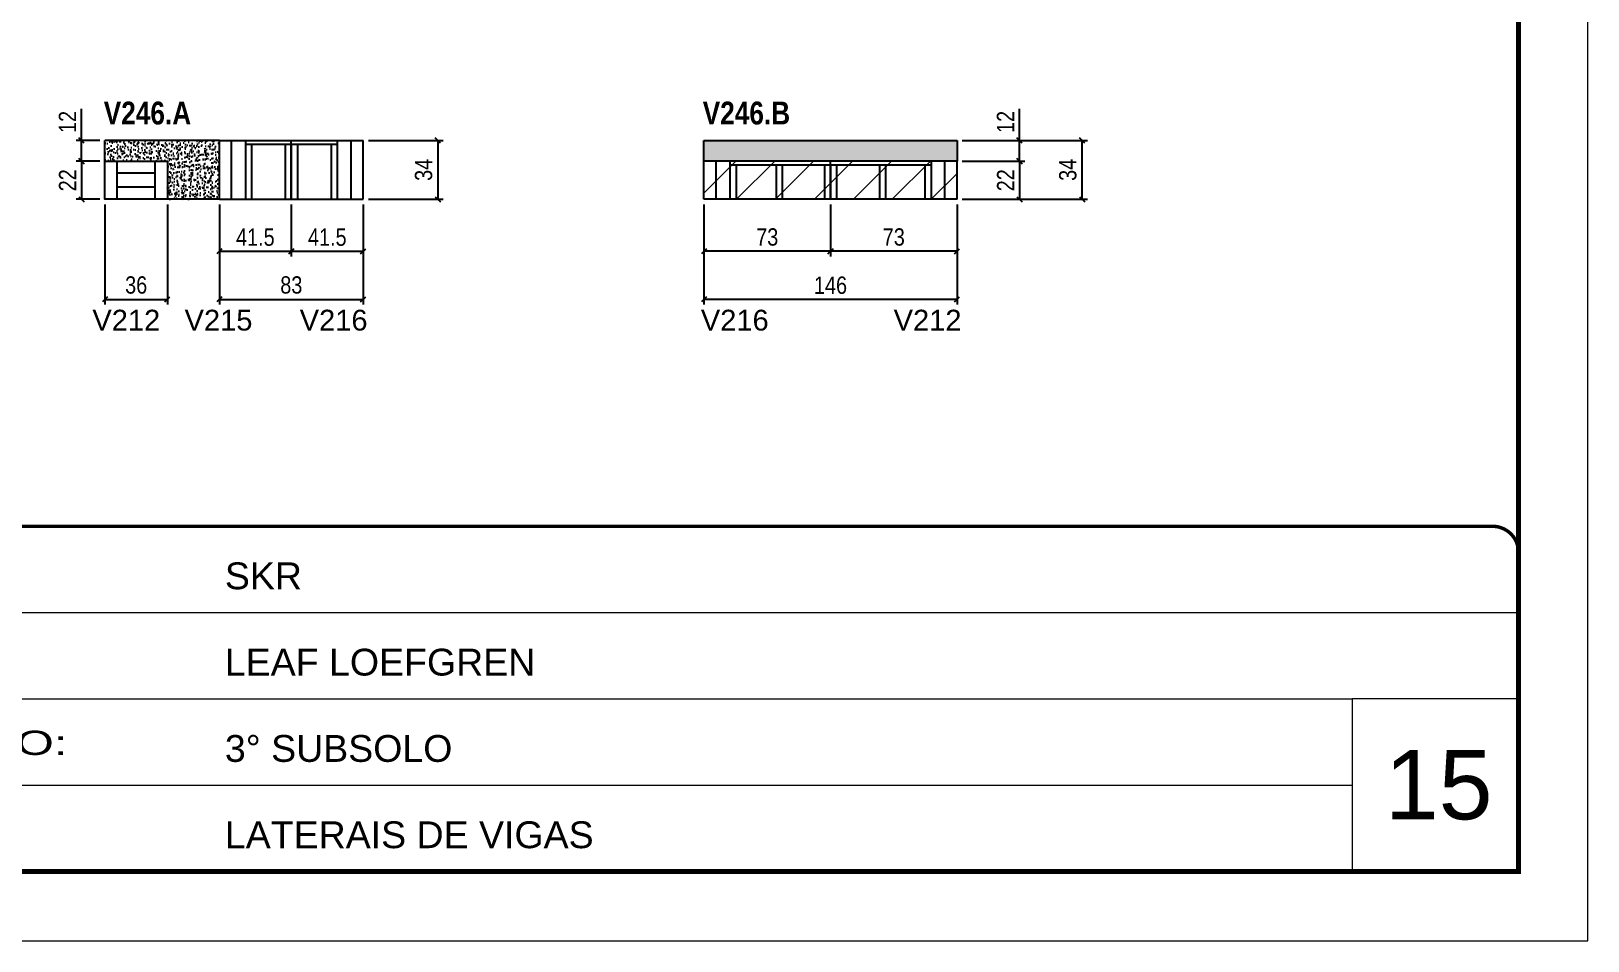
# Model space of a CAD drawing. Extents: x 3309 to 9590, y -2522 to 15424.
# Drawn here: x 7080 to 7978, y 10112 to 10637 of the extents above; entities that cross this region are included whole.
import ezdxf

# ---------------------------------------------------------------- set-up
doc = ezdxf.new("R2010")
doc.units = 0
doc.linetypes.add('CONTINUO', pattern=[0])
doc.linetypes.add('DASHED', pattern=[0.75, 0.5, -0.25])
for name, color, linetype in [('5', 5, 'Continuous'), ('COTA', 241, 'Continuous'), ('NOMENCLATURA', 7, 'Continuous'), ('Painéis', 200, 'Continuous'), ('SARR_2.2x7', 40, 'Continuous'), ('SARR_3.5x7', 81, 'Continuous')]:
    doc.layers.add(name, color=color, linetype=linetype)
for name, color, linetype, lineweight in [('CARIMBO', 255, 'Continuous', 9), ('Folhas', 255, 'Continuous', 9), ('Hachura', 251, 'Continuous', 9), ('SARRAFO DE PRESSAO', 251, 'DASHED', 9)]:
    doc.layers.add(name, color=color, linetype=linetype, lineweight=lineweight)
doc.styles.add('ARIAL', font='arial.ttf')
doc.styles.add('COTA TECNICA', font='techl___.ttf', dxfattribs={"height": 10})
doc.styles.get("Standard").update_dxf_attribs({"font": 'arial.ttf'})
doc.styles.add('TECNICA', font='techb___.ttf', dxfattribs={"height": 10})
doc.styles.add('Tecnologia', font='')
doc.styles.get('Tecnologia').set_extended_font_data('Forgotten Futurist')
doc.dimstyles.new('PAINEL', dxfattribs={"dimtxt": 10, "dimasz": 3, "dimexe": 3, "dimexo": 3, "dimgap": 3, "dimtad": 1, "dimdec": 1, "dimzin": 12, "dimdsep": 46, "dimtxsty": 'COTA TECNICA', "dimblk1": 'OBLIQUE', "dimblk2": 'OBLIQUE', "dimsah": 1, "dimcen": 0.9, "dimclrd": 4, "dimclre": 4, "dimclrt": 240, "dimadec": 1, "dimazin": 3, "dimtfac": 1, "dimtdec": 1, "dimtmove": 0, "dimatfit": 3, "dimfxl": 1, "dimtolj": 1, "dimtzin": 12, "dimarcsym": 0})

# ---------------------------------------------------------------- blocks, each defined once
blk = doc.blocks.new('9999999999')
at = {"color": 30, "linetype": 'CONTINUO'}
for p, q in [((98564.56, 34379.64), (99583.98, 34379.64)), ((98564.56, 34329.83), (99487.98, 34329.83)), ((99583.98, 34329.83), (99487.98, 34329.83)), ((99487.98, 34329.83), (99487.98, 34230.21)), ((98564.56, 34280.02), (99487.98, 34280.02))]:
    blk.add_line(p, q, dxfattribs=at)
at = {"color": 30, "linetype": 'CONTINUO', "const_width": 2}
blk.add_lwpolyline([(99583.98, 34230.21), (99583.98, 34414.45, 0.414214), (99568.98, 34429.45), (98228.98, 34429.45, 0.414214), (98213.98, 34414.45), (98213.98, 34245.21, 0.414214), (98228.98, 34230.21), (99583.98, 34230.21)], format="xyb", dxfattribs=at)
at = {"layer": 'Folhas'}
blk.add_lwpolyline([(98138.98, 34190.21), (99623.98, 34190.21), (99623.98, 35240.21), (98138.98, 35240.21)], close=True, dxfattribs=at)
at = {"layer": 'Folhas', "color": 30, "const_width": 3}
blk.add_lwpolyline([(98213.98, 34230.21), (99583.98, 34230.21), (99583.98, 35200.21), (98213.98, 35200.21)], close=True, dxfattribs=at)
at = {"color": 7, "linetype": 'Continuous', "ltscale": 5, "style": 'ARIAL'}
for s, height, p in [('SKR', 15.483, (98837.68, 34393.13)), ('LEAF LOEFGREN', 15.4829, (98837.68, 34343.32)), ('3° SUBSOLO', 15.483, (98837.68, 34293.51)), ('LATERAIS DE VIGAS', 15.4829, (98837.68, 34243.7))]:
    blk.add_text(s, height=height, dxfattribs=at).set_placement(p)
at = {"layer": 'Folhas', "color": 7, "style": 'Tecnologia', "width": 1.5}
blk.add_text('PAVIMENTO:', height=14, dxfattribs=at).set_placement((98573.65, 34297.5))
blk = doc.blocks.new('_Oblique')
at = {"color": 0, "linetype": 'ByBlock', "lineweight": -2}
blk.add_line((-0.5, -0.5), (0.5, 0.5), dxfattribs=at)
blk = doc.blocks.new('*D507')
at = {"layer": 'COTA', "color": 4, "linetype": 'ByBlock', "lineweight": -2, "transparency": 16777216}
for p, q in [((7188.4, 10537.07), (7188.4, 10507.06)), ((7229.9, 10537.07), (7229.9, 10507.06)), ((7188.4, 10510.06), (7229.9, 10510.06))]:
    blk.add_line(p, q, dxfattribs=at)
at = {"layer": 'Defpoints', "color": 0, "linetype": 'ByBlock', "transparency": 16777216}
for p in [(7188.4, 10540.07), (7229.9, 10540.07), (7229.9, 10510.06)]:
    blk.add_point(p, dxfattribs=at)
at = {"layer": 'COTA', "color": 4, "linetype": 'ByBlock', "lineweight": -2, "transparency": 16777216, "xscale": 3, "yscale": 3, "zscale": 3, "rotation": 180}
blk.add_blockref('_Oblique', (7188.4, 10510.06), dxfattribs=at)
at = {"layer": 'COTA', "color": 4, "linetype": 'ByBlock', "lineweight": -2, "transparency": 16777216, "xscale": 3, "yscale": 3, "zscale": 3}
blk.add_blockref('_Oblique', (7229.9, 10510.06), dxfattribs=at)
at = {"layer": 'COTA', "color": 240, "linetype": 'ByBlock', "transparency": 16777216, "insert": (7209.15, 10518.17), "char_height": 10, "attachment_point": 5, "style": 'COTA TECNICA'}
blk.add_mtext('\\A1;41.5', dxfattribs=at)
blk = doc.blocks.new('*D508')
at = {"layer": 'COTA', "color": 4, "linetype": 'ByBlock', "lineweight": -2, "transparency": 16777216}
for p, q in [((7229.9, 10537.07), (7229.9, 10507.06)), ((7271.4, 10537.07), (7271.4, 10507.06)), ((7229.9, 10510.06), (7271.4, 10510.06))]:
    blk.add_line(p, q, dxfattribs=at)
at = {"layer": 'Defpoints', "color": 0, "linetype": 'ByBlock', "transparency": 16777216}
for p in [(7229.9, 10540.07), (7271.4, 10540.07), (7271.4, 10510.06)]:
    blk.add_point(p, dxfattribs=at)
at = {"layer": 'COTA', "color": 4, "linetype": 'ByBlock', "lineweight": -2, "transparency": 16777216, "xscale": 3, "yscale": 3, "zscale": 3, "rotation": 180}
blk.add_blockref('_Oblique', (7229.9, 10510.06), dxfattribs=at)
at = {"layer": 'COTA', "color": 4, "linetype": 'ByBlock', "lineweight": -2, "transparency": 16777216, "xscale": 3, "yscale": 3, "zscale": 3}
blk.add_blockref('_Oblique', (7271.4, 10510.06), dxfattribs=at)
at = {"layer": 'COTA', "color": 240, "linetype": 'ByBlock', "transparency": 16777216, "insert": (7250.65, 10518.17), "char_height": 10, "attachment_point": 5, "style": 'COTA TECNICA'}
blk.add_mtext('\\A1;41.5', dxfattribs=at)
blk = doc.blocks.new('*D511')
at = {"layer": 'COTA', "color": 4, "linetype": 'ByBlock', "lineweight": -2, "transparency": 16777216}
for p, q in [((7188.4, 10537.07), (7188.4, 10479.35)), ((7271.4, 10537.07), (7271.4, 10479.35)), ((7188.4, 10482.35), (7271.4, 10482.35))]:
    blk.add_line(p, q, dxfattribs=at)
at = {"layer": 'Defpoints', "color": 0, "linetype": 'ByBlock', "transparency": 16777216}
for p in [(7188.4, 10540.07), (7271.4, 10540.07), (7271.4, 10482.35)]:
    blk.add_point(p, dxfattribs=at)
at = {"layer": 'COTA', "color": 4, "linetype": 'ByBlock', "lineweight": -2, "transparency": 16777216, "xscale": 3, "yscale": 3, "zscale": 3, "rotation": 180}
blk.add_blockref('_Oblique', (7188.4, 10482.35), dxfattribs=at)
at = {"layer": 'COTA', "color": 4, "linetype": 'ByBlock', "lineweight": -2, "transparency": 16777216, "xscale": 3, "yscale": 3, "zscale": 3}
blk.add_blockref('_Oblique', (7271.4, 10482.35), dxfattribs=at)
at = {"layer": 'COTA', "color": 240, "linetype": 'ByBlock', "transparency": 16777216, "insert": (7229.9, 10490.59), "char_height": 10, "attachment_point": 5, "style": 'COTA TECNICA'}
blk.add_mtext('\\A1;83', dxfattribs=at)
blk = doc.blocks.new('*D512')
at = {"layer": 'COTA', "color": 4, "lineweight": -2, "transparency": 16777216}
for p, q in [((7122.4, 10537.07), (7122.4, 10479.35)), ((7158.4, 10537.07), (7158.4, 10479.35)), ((7122.4, 10482.35), (7158.4, 10482.35))]:
    blk.add_line(p, q, dxfattribs=at)
at = {"layer": 'Defpoints', "color": 0, "transparency": 16777216}
for p in [(7122.4, 10540.07), (7158.4, 10540.07), (7158.4, 10482.35)]:
    blk.add_point(p, dxfattribs=at)
at = {"layer": 'COTA', "color": 4, "lineweight": -2, "transparency": 16777216, "xscale": 3, "yscale": 3, "zscale": 3, "rotation": 180}
blk.add_blockref('_Oblique', (7122.4, 10482.35), dxfattribs=at)
at = {"layer": 'COTA', "color": 4, "lineweight": -2, "transparency": 16777216, "xscale": 3, "yscale": 3, "zscale": 3}
blk.add_blockref('_Oblique', (7158.4, 10482.35), dxfattribs=at)
at = {"layer": 'COTA', "color": 240, "transparency": 16777216, "insert": (7140.4, 10490.57), "char_height": 10, "attachment_point": 5, "style": 'COTA TECNICA'}
blk.add_mtext('\\A1;36', dxfattribs=at)
blk = doc.blocks.new('*D513')
at = {"layer": 'COTA', "color": 4, "lineweight": -2, "transparency": 16777216}
for p, q in [((7274.4, 10574.07), (7317.46, 10574.07)), ((7314.46, 10574.07), (7314.46, 10540.07)), ((7274.4, 10540.07), (7317.46, 10540.07))]:
    blk.add_line(p, q, dxfattribs=at)
at = {"layer": 'Defpoints', "color": 0, "transparency": 16777216}
for p in [(7271.4, 10574.07), (7271.4, 10540.07), (7314.46, 10540.07)]:
    blk.add_point(p, dxfattribs=at)
at = {"layer": 'COTA', "color": 4, "lineweight": -2, "transparency": 16777216, "xscale": 3, "yscale": 3, "zscale": 3}
for p, rotation in [((7314.46, 10574.07), 90), ((7314.46, 10540.07), 270)]:
    blk.add_blockref('_Oblique', p, dxfattribs=dict(at, rotation=rotation))
at = {"layer": 'COTA', "color": 240, "transparency": 16777216, "insert": (7306.24, 10557.07), "char_height": 10, "attachment_point": 5, "rotation": 90, "style": 'COTA TECNICA'}
blk.add_mtext('\\A1;34', dxfattribs=at)
blk = doc.blocks.new('*D514')
at = {"layer": 'COTA', "color": 4, "lineweight": -2, "transparency": 16777216}
for p, q in [((7119.4, 10562.07), (7105.83, 10562.07)), ((7108.83, 10562.07), (7108.83, 10540.07)), ((7119.4, 10540.07), (7105.83, 10540.07))]:
    blk.add_line(p, q, dxfattribs=at)
at = {"layer": 'Defpoints', "color": 0, "transparency": 16777216}
for p in [(7122.4, 10562.07), (7108.83, 10540.07), (7122.4, 10540.07)]:
    blk.add_point(p, dxfattribs=at)
at = {"layer": 'COTA', "color": 4, "lineweight": -2, "transparency": 16777216, "xscale": 3, "yscale": 3, "zscale": 3}
for p, rotation in [((7108.83, 10562.07), 90), ((7108.83, 10540.07), 270)]:
    blk.add_blockref('_Oblique', p, dxfattribs=dict(at, rotation=rotation))
at = {"layer": 'COTA', "color": 240, "transparency": 16777216, "insert": (7100.83, 10551.07), "char_height": 10, "attachment_point": 5, "rotation": 90, "style": 'COTA TECNICA'}
blk.add_mtext('\\A1;22', dxfattribs=at)
blk = doc.blocks.new('*D515')
at = {"layer": 'COTA', "color": 4, "lineweight": -2, "transparency": 16777216}
for p, q in [((7108.83, 10574.07), (7108.83, 10592.38)), ((7119.4, 10574.07), (7105.83, 10574.07)), ((7108.83, 10562.07), (7108.83, 10574.07)), ((7119.4, 10562.07), (7105.83, 10562.07))]:
    blk.add_line(p, q, dxfattribs=at)
at = {"layer": 'Defpoints', "color": 0, "transparency": 16777216}
for p in [(7108.83, 10574.07), (7122.4, 10574.07), (7122.4, 10562.07)]:
    blk.add_point(p, dxfattribs=at)
at = {"layer": 'COTA', "color": 4, "lineweight": -2, "transparency": 16777216, "xscale": 3, "yscale": 3, "zscale": 3}
for p, rotation in [((7108.83, 10574.07), 90), ((7108.83, 10562.07), 270)]:
    blk.add_blockref('_Oblique', p, dxfattribs=dict(at, rotation=rotation))
at = {"layer": 'COTA', "color": 240, "transparency": 16777216, "insert": (7100.77, 10584.73), "char_height": 10, "attachment_point": 5, "rotation": 90, "style": 'COTA TECNICA'}
blk.add_mtext('\\A1;12', dxfattribs=at)
blk = doc.blocks.new('*D509')
at = {"layer": 'COTA', "color": 4, "linetype": 'ByBlock', "lineweight": -2, "transparency": 16777216}
for p, q in [((7540.96, 10537.07), (7540.96, 10507.06)), ((7613.96, 10537.07), (7613.96, 10507.06)), ((7613.96, 10510.06), (7540.96, 10510.06))]:
    blk.add_line(p, q, dxfattribs=at)
at = {"layer": 'Defpoints', "color": 0, "linetype": 'ByBlock', "transparency": 16777216}
for p in [(7540.96, 10540.07), (7613.96, 10540.07), (7540.96, 10510.06)]:
    blk.add_point(p, dxfattribs=at)
at = {"layer": 'COTA', "color": 4, "linetype": 'ByBlock', "lineweight": -2, "transparency": 16777216, "xscale": 3, "yscale": 3, "zscale": 3, "rotation": 180}
blk.add_blockref('_Oblique', (7540.96, 10510.06), dxfattribs=at)
at = {"layer": 'COTA', "color": 4, "linetype": 'ByBlock', "lineweight": -2, "transparency": 16777216, "xscale": 3, "yscale": 3, "zscale": 3}
blk.add_blockref('_Oblique', (7613.96, 10510.06), dxfattribs=at)
at = {"layer": 'COTA', "color": 240, "linetype": 'ByBlock', "transparency": 16777216, "insert": (7577.46, 10518.28), "char_height": 10, "attachment_point": 5, "style": 'COTA TECNICA'}
blk.add_mtext('\\A1;73', dxfattribs=at)
blk = doc.blocks.new('*D510')
at = {"layer": 'COTA', "color": 4, "linetype": 'ByBlock', "lineweight": -2, "transparency": 16777216}
for p, q in [((7467.96, 10537.07), (7467.96, 10507.06)), ((7540.96, 10537.07), (7540.96, 10507.06)), ((7540.96, 10510.06), (7467.96, 10510.06))]:
    blk.add_line(p, q, dxfattribs=at)
at = {"layer": 'Defpoints', "color": 0, "linetype": 'ByBlock', "transparency": 16777216}
for p in [(7467.96, 10540.07), (7540.96, 10540.07), (7467.96, 10510.06)]:
    blk.add_point(p, dxfattribs=at)
at = {"layer": 'COTA', "color": 4, "linetype": 'ByBlock', "lineweight": -2, "transparency": 16777216, "xscale": 3, "yscale": 3, "zscale": 3, "rotation": 180}
blk.add_blockref('_Oblique', (7467.96, 10510.06), dxfattribs=at)
at = {"layer": 'COTA', "color": 4, "linetype": 'ByBlock', "lineweight": -2, "transparency": 16777216, "xscale": 3, "yscale": 3, "zscale": 3}
blk.add_blockref('_Oblique', (7540.96, 10510.06), dxfattribs=at)
at = {"layer": 'COTA', "color": 240, "linetype": 'ByBlock', "transparency": 16777216, "insert": (7504.46, 10518.28), "char_height": 10, "attachment_point": 5, "style": 'COTA TECNICA'}
blk.add_mtext('\\A1;73', dxfattribs=at)
blk = doc.blocks.new('*D516')
at = {"layer": 'COTA', "color": 4, "linetype": 'ByBlock', "lineweight": -2, "transparency": 16777216}
for p, q in [((7467.96, 10537.07), (7467.96, 10479.35)), ((7613.96, 10537.07), (7613.96, 10479.35)), ((7613.96, 10482.35), (7467.96, 10482.35))]:
    blk.add_line(p, q, dxfattribs=at)
at = {"layer": 'Defpoints', "color": 0, "linetype": 'ByBlock', "transparency": 16777216}
for p in [(7467.96, 10540.07), (7613.96, 10540.07), (7467.96, 10482.35)]:
    blk.add_point(p, dxfattribs=at)
at = {"layer": 'COTA', "color": 4, "linetype": 'ByBlock', "lineweight": -2, "transparency": 16777216, "xscale": 3, "yscale": 3, "zscale": 3, "rotation": 180}
blk.add_blockref('_Oblique', (7467.96, 10482.35), dxfattribs=at)
at = {"layer": 'COTA', "color": 4, "linetype": 'ByBlock', "lineweight": -2, "transparency": 16777216, "xscale": 3, "yscale": 3, "zscale": 3}
blk.add_blockref('_Oblique', (7613.96, 10482.35), dxfattribs=at)
at = {"layer": 'COTA', "color": 240, "linetype": 'ByBlock', "transparency": 16777216, "insert": (7540.96, 10490.45), "char_height": 10, "attachment_point": 5, "style": 'COTA TECNICA'}
blk.add_mtext('\\A1;146', dxfattribs=at)
blk = doc.blocks.new('*D517')
at = {"layer": 'COTA', "color": 4, "lineweight": -2, "transparency": 16777216}
for p, q in [((7616.96, 10562.07), (7652.98, 10562.07)), ((7649.98, 10562.07), (7649.98, 10540.07)), ((7616.96, 10540.07), (7652.98, 10540.07))]:
    blk.add_line(p, q, dxfattribs=at)
at = {"layer": 'Defpoints', "color": 0, "transparency": 16777216}
for p in [(7613.96, 10562.07), (7613.96, 10540.07), (7649.98, 10540.07)]:
    blk.add_point(p, dxfattribs=at)
at = {"layer": 'COTA', "color": 4, "lineweight": -2, "transparency": 16777216, "xscale": 3, "yscale": 3, "zscale": 3}
for p, rotation in [((7649.98, 10562.07), 90), ((7649.98, 10540.07), 270)]:
    blk.add_blockref('_Oblique', p, dxfattribs=dict(at, rotation=rotation))
at = {"layer": 'COTA', "color": 240, "transparency": 16777216, "insert": (7641.98, 10551.07), "char_height": 10, "attachment_point": 5, "rotation": 90, "style": 'COTA TECNICA'}
blk.add_mtext('\\A1;22', dxfattribs=at)
blk = doc.blocks.new('*D518')
at = {"layer": 'COTA', "color": 4, "lineweight": -2, "transparency": 16777216}
for p, q in [((7649.98, 10574.07), (7649.98, 10592.38)), ((7616.96, 10574.07), (7652.98, 10574.07)), ((7649.98, 10562.07), (7649.98, 10574.07)), ((7616.96, 10562.07), (7652.98, 10562.07))]:
    blk.add_line(p, q, dxfattribs=at)
at = {"layer": 'Defpoints', "color": 0, "transparency": 16777216}
for p in [(7613.96, 10574.07), (7649.98, 10574.07), (7613.96, 10562.07)]:
    blk.add_point(p, dxfattribs=at)
at = {"layer": 'COTA', "color": 4, "lineweight": -2, "transparency": 16777216, "xscale": 3, "yscale": 3, "zscale": 3}
for p, rotation in [((7649.98, 10574.07), 90), ((7649.98, 10562.07), 270)]:
    blk.add_blockref('_Oblique', p, dxfattribs=dict(at, rotation=rotation))
at = {"layer": 'COTA', "color": 240, "transparency": 16777216, "insert": (7641.92, 10584.73), "char_height": 10, "attachment_point": 5, "rotation": 90, "style": 'COTA TECNICA'}
blk.add_mtext('\\A1;12', dxfattribs=at)
blk = doc.blocks.new('*D519')
at = {"layer": 'COTA', "color": 4, "lineweight": -2, "transparency": 16777216}
for p, q in [((7616.96, 10574.07), (7689.12, 10574.07)), ((7686.12, 10540.07), (7686.12, 10574.07)), ((7616.96, 10540.07), (7689.12, 10540.07))]:
    blk.add_line(p, q, dxfattribs=at)
at = {"layer": 'Defpoints', "color": 0, "transparency": 16777216}
for p in [(7613.96, 10574.07), (7686.12, 10574.07), (7613.96, 10540.07)]:
    blk.add_point(p, dxfattribs=at)
at = {"layer": 'COTA', "color": 4, "lineweight": -2, "transparency": 16777216, "xscale": 3, "yscale": 3, "zscale": 3}
for p, rotation in [((7686.12, 10574.07), 90), ((7686.12, 10540.07), 270)]:
    blk.add_blockref('_Oblique', p, dxfattribs=dict(at, rotation=rotation))
at = {"layer": 'COTA', "color": 240, "transparency": 16777216, "insert": (7677.9, 10557.07), "char_height": 10, "attachment_point": 5, "rotation": 90, "style": 'COTA TECNICA'}
blk.add_mtext('\\A1;34', dxfattribs=at)

msp = doc.modelspace()

# ---------------------------------------------------------------- hatches: boundary and pattern name
at = {"layer": 'COTA'}
h = msp.add_hatch(dxfattribs=at)
h.set_pattern_fill('AR-CONC', color=256, scale=0.03)
h.set_pattern_definition([(50, (-534.036, -1105.784), (5.46554, -0.4781726), [0.5715, -6.2865]), (355, (-534.036, -1105.784), (-1.0573026, 5.7317054), [0.4572, -5.0292175]), (100.451445, (-533.5805, -1105.824), (4.4082374, 5.2535326), [0.4857003, -5.3427073]), (46.1842, (-534.036, -1104.26), (8.1323712, -1.26127), [0.85725, -9.42975]), (96.63556, (-533.358, -1104.365), (7.122124, 7.4227837), [0.7285507, -8.014068]), (351.18415, (-534.036, -1104.26), (7.122124, 7.4227837), [0.685799, -7.543792]), (21, (-533.274, -1104.641), (4.5484317, -3.067956), [0.5715, -6.2865]), (326, (-533.274, -1104.641), (1.8540609, 5.525639), [0.4572, -5.0292]), (71.451445, (-532.895, -1104.897), (6.4024926, 2.457683), [0.4857003, -5.3426981]), (37.5, (-534.036, -1105.7842), (0.0926581, 2.53665117), [0, -4.96824, 0, -5.1054, 0, -5.04825]), (7.5, (-534.036, -1105.7842), (2.0045899, 3.00541724), [0, -2.91084, 0, -4.85394, 0, -1.92405]), (327.5, (-535.7352, -1105.7842), (4.06771786, -0.17186232), [0, -1.905, 0, -5.9436, 0, -7.8867]), (317.5, (-536.4972, -1105.7842), (4.4438754, 0.7627947), [0, -2.4765, 0, -3.94716, 0, -5.6007])])
h.paths.add_polyline_path([(7188.4, 10540.07), (7188.4, 10574.07), (7122.4, 10574.07), (7122.4, 10562.07), (7158.4, 10562.07), (7158.4, 10540.07)])
h = msp.add_hatch(dxfattribs=at)
h.set_pattern_fill('AR-CONC', color=256, scale=0.03)
h.set_pattern_definition([(50, (-767.1462, -1105.784), (5.46554, -0.4781726), [0.5715, -6.2865]), (355, (-767.146, -1105.784), (-1.0573026, 5.7317054), [0.4572, -5.0292175]), (100.451445, (-766.691, -1105.824), (4.4082374, 5.2535326), [0.4857003, -5.3427073]), (46.1842, (-767.146, -1104.26), (8.1323712, -1.2612698), [0.85725, -9.42975]), (96.63556, (-766.4685, -1104.365), (7.122124, 7.4227837), [0.7285507, -8.0140682]), (351.18415, (-767.146, -1104.26), (7.122124, 7.4227837), [0.685799, -7.543792]), (21, (-766.3842, -1104.641), (4.5484317, -3.067956), [0.5715, -6.2865]), (326, (-766.384, -1104.641), (1.8540609, 5.525639), [0.4572, -5.0292]), (71.451445, (-766.005, -1104.897), (6.4024926, 2.457683), [0.4857003, -5.3426981]), (37.5, (-767.1462, -1105.7842), (0.0926581, 2.53665117), [0, -4.96824, 0, -5.1054, 0, -5.04825]), (7.5, (-767.1462, -1105.7842), (2.0045899, 3.00541724), [0, -2.91084, 0, -4.85394, 0, -1.92405]), (327.5, (-768.8455, -1105.7842), (4.06771786, -0.17186232), [0, -1.905, 0, -5.9436, 0, -7.8867]), (317.5, (-769.6075, -1105.7842), (4.4438754, 0.7627947), [0, -2.4765, 0, -3.94716, 0, -5.6007])])
h.paths.add_polyline_path([(7467.96, 10574.07), (7467.96, 10562.07), (7613.96, 10562.07), (7613.96, 10574.07)])
at = {"layer": 'Hachura', "linetype": 'ByBlock'}
h = msp.add_hatch(dxfattribs=at)
h.set_pattern_fill('ANSI31', color=256, scale=5)
h.paths.add_polyline_path([(7540.96, 10540.07), (7540.96, 10562.07), (7467.96, 10562.07), (7467.96, 10540.07)])
h.paths.add_polyline_path([(7613.96, 10540.07), (7613.96, 10562.07), (7540.96, 10562.07), (7540.96, 10540.07)])

# ---------------------------------------------------------------- linework, layer by layer
at = {"layer": 'COTA'}
for p, q in [((7188.4, 10574.07, 0), (7122.4, 10574.07, 0)), ((7122.4, 10562.07, 0), (7122.4, 10574.07, 0)), ((7467.96, 10562.07, 0), (7467.96, 10574.07, 0)), ((7467.96, 10574.07, 0), (7613.96, 10574.07, 0)), ((7613.96, 10574.07, 0), (7613.96, 10562.07, 0)), ((7188.4, 10540.07, 0), (7158.4, 10540.07, 0))]:
    msp.add_line(p, q, dxfattribs=at)
at = {"layer": 'Painéis', "linetype": 'ByBlock'}
for p, q in [((7188.4, 10574.07, 0), (7271.4, 10574.07, 0)), ((7188.4, 10540.07, 0), (7188.4, 10574.07, 0)), ((7229.9, 10540.07, 0), (7229.9, 10574.07, 0)), ((7271.4, 10540.07, 0), (7271.4, 10574.07, 0)), ((7613.96, 10562.07, 0), (7467.96, 10562.07, 0)), ((7467.96, 10540.07, 0), (7467.96, 10562.07, 0)), ((7540.96, 10540.07, 0), (7540.96, 10562.07, 0)), ((7613.96, 10540.07, 0), (7613.96, 10562.07, 0)), ((7188.4, 10540.07, 0), (7271.4, 10540.07, 0)), ((7613.96, 10540.07, 0), (7467.96, 10540.07, 0))]:
    msp.add_line(p, q, dxfattribs=at)
at = {"layer": 'Painéis', "linetype": 'ByBlock', "elevation": 0}
msp.add_lwpolyline([(7158.4, 10540.07), (7122.4, 10540.07), (7122.4, 10562.07), (7158.4, 10562.07)], close=True, dxfattribs=at)
at = {"layer": 'SARR_2.2x7', "linetype": 'Continuous'}
for p, q in [((7195.4, 10540.07, 0), (7195.4, 10574.07, 0)), ((7203.4, 10571.87, 0), (7229.9, 10571.87, 0)), ((7229.9, 10571.87, 0), (7256.4, 10571.87, 0)), ((7264.4, 10540.07, 0), (7264.4, 10574.07, 0)), ((7129.4, 10540.07, 0), (7129.4, 10562.07, 0)), ((7151.4, 10540.07, 0), (7151.4, 10562.07, 0)), ((7474.96, 10540.07, 0), (7474.96, 10562.07, 0)), ((7606.96, 10540.07, 0), (7606.96, 10562.07, 0)), ((7151.4, 10555.07, 0), (7129.4, 10555.07, 0)), ((7540.96, 10559.87, 0), (7482.96, 10559.87, 0)), ((7598.96, 10559.87, 0), (7540.96, 10559.87, 0)), ((7151.4, 10547.07, 0), (7129.4, 10547.07, 0))]:
    msp.add_line(p, q, dxfattribs=at)
at = {"layer": 'SARR_3.5x7'}
for p, q in [((7203.4, 10574.07, 0), (7203.4, 10540.07, 0)), ((7206.9, 10571.87, 0), (7206.9, 10540.07, 0)), ((7226.4, 10571.87, 0), (7226.4, 10540.07, 0)), ((7229.9, 10571.87, 0), (7229.9, 10540.07, 0)), ((7233.4, 10571.87, 0), (7233.4, 10540.07, 0)), ((7252.9, 10571.87, 0), (7252.9, 10540.07, 0)), ((7256.4, 10574.07, 0), (7256.4, 10540.07, 0)), ((7482.96, 10562.07, 0), (7482.96, 10540.07, 0)), ((7598.96, 10562.07, 0), (7598.96, 10540.07, 0)), ((7486.46, 10559.87, 0), (7486.46, 10540.07, 0)), ((7509.53, 10559.87, 0), (7509.53, 10540.07, 0)), ((7513.03, 10559.87, 0), (7513.03, 10540.07, 0)), ((7537.46, 10559.87, 0), (7537.46, 10540.07, 0)), ((7540.96, 10559.87, 0), (7540.96, 10540.07, 0)), ((7544.46, 10559.87, 0), (7544.46, 10540.07, 0)), ((7569.25, 10559.87, 0), (7569.25, 10540.07, 0)), ((7572.75, 10559.87, 0), (7572.75, 10540.07, 0)), ((7595.46, 10559.87, 0), (7595.46, 10540.07, 0))]:
    msp.add_line(p, q, dxfattribs=at)

# ---------------------------------------------------------------- block references
at = {"layer": 'SARRAFO DE PRESSAO', "color": 6, "linetype": 'ByBlock'}
msp.add_blockref('9999999999', (-91646.11, -24078.07), dxfattribs=at)

# ---------------------------------------------------------------- texts
at = {"layer": '5', "linetype": 'Continuous'}
for s, rotation, p in [('V212', 359.99996, (7115.14, 10464.34, 0)), ('V215', 359.99996, (7168.33, 10464.34, 0)), ('V216', 359.99996, (7234.74, 10464.34, 0)), ('V216', 0.00004, (7466.16, 10464.34, 0)), ('V212', 0.00004, (7577.38, 10464.34, 0))]:
    msp.add_text(s, height=12, rotation=rotation, dxfattribs=at).set_placement(p)
at = {"layer": 'CARIMBO', "style": 'ARIAL'}
msp.add_text('15', height=40, dxfattribs=at).set_placement((7860.73, 10182.28))
at = {"layer": 'NOMENCLATURA', "style": 'TECNICA'}
for s, p in [('V246.A', (7121.69, 10583.26, 0)), ('V246.B', (7467.24, 10583.26, 0))]:
    msp.add_text(s, height=13.2, dxfattribs=at).set_placement(p)

# ---------------------------------------------------------------- dimensions: what is measured, and where the dimension line sits
at = {"layer": 'COTA'}
for base, p1, p2, angle, picture, middle in [((7108.83, 10574.07, 0), (7122.4, 10562.07, 0), (7122.4, 10574.07, 0), 90, '*D515', (7100.77, 10584.73, 0)), ((7649.98, 10574.07, 0), (7613.96, 10562.07, 0), (7613.96, 10574.07, 0), 90, '*D518', (7641.92, 10584.73, 0)), ((7314.46, 10540.07, 0), (7271.4, 10574.07, 0), (7271.4, 10540.07, 0), 90, '*D513', (7306.24, 10557.07, 0)), ((7686.12, 10574.07, 0), (7613.96, 10540.07, 0), (7613.96, 10574.07, 0), 90, '*D519', (7677.9, 10557.07, 0)), ((7108.83, 10540.07, 0), (7122.4, 10562.07, 0), (7122.4, 10540.07, 0), 90, '*D514', (7100.83, 10551.07, 0)), ((7649.98, 10540.07, 0), (7613.96, 10562.07, 0), (7613.96, 10540.07, 0), 90, '*D517', (7641.98, 10551.07, 0)), ((7158.4, 10482.35, 0), (7122.4, 10540.07, 0), (7158.4, 10540.07, 0), 180, '*D512', (7140.4, 10490.57, 0))]:
    dim = msp.add_linear_dim(base=base, p1=p1, p2=p2, angle=angle, dimstyle='PAINEL', dxfattribs=at)
    dim.commit()
    dim.dimension.update_dxf_attribs({"geometry": picture, "text_midpoint": middle})
at = {"layer": 'COTA', "linetype": 'ByBlock'}
for base, p2, picture, middle in [((7229.9, 10510.06, 0), (7229.9, 10540.07, 0), '*D507', (7209.15, 10518.17, 0)), ((7271.4, 10482.35, 0), (7271.4, 10540.07, 0), '*D511', (7229.9, 10490.59, 0))]:
    dim = msp.add_linear_dim(base=base, p1=(7188.4, 10540.07, 0), p2=p2, dimstyle='PAINEL', dxfattribs=at)
    dim.commit()
    dim.dimension.update_dxf_attribs({"geometry": picture, "text_midpoint": middle})
dim = msp.add_linear_dim(base=(7271.4, 10510.06, 0), p1=(7229.9, 10540.07, 0), p2=(7271.4, 10540.07, 0), dimstyle='PAINEL', override={"dimtmove": 1}, dxfattribs=at)
dim.commit()
dim.dimension.update_dxf_attribs({"geometry": '*D508', "text_midpoint": (7250.65, 10518.17, 0)})
dim = msp.add_linear_dim(base=(7467.96, 10510.06, 0), p1=(7540.96, 10540.07, 0), p2=(7467.96, 10540.07, 0), angle=180, dimstyle='PAINEL', override={"dimtmove": 1}, dxfattribs=at)
dim.commit()
dim.dimension.update_dxf_attribs({"geometry": '*D510', "text_midpoint": (7504.46, 10518.28, 0)})
for base, p2, picture, middle in [((7467.96, 10482.35, 0), (7467.96, 10540.07, 0), '*D516', (7540.96, 10490.45, 0)), ((7540.96, 10510.06, 0), (7540.96, 10540.07, 0), '*D509', (7577.46, 10518.28, 0))]:
    dim = msp.add_linear_dim(base=base, p1=(7613.96, 10540.07, 0), p2=p2, angle=180, dimstyle='PAINEL', dxfattribs=at)
    dim.commit()
    dim.dimension.update_dxf_attribs({"geometry": picture, "text_midpoint": middle})

doc.saveas('drawing.dxf')
